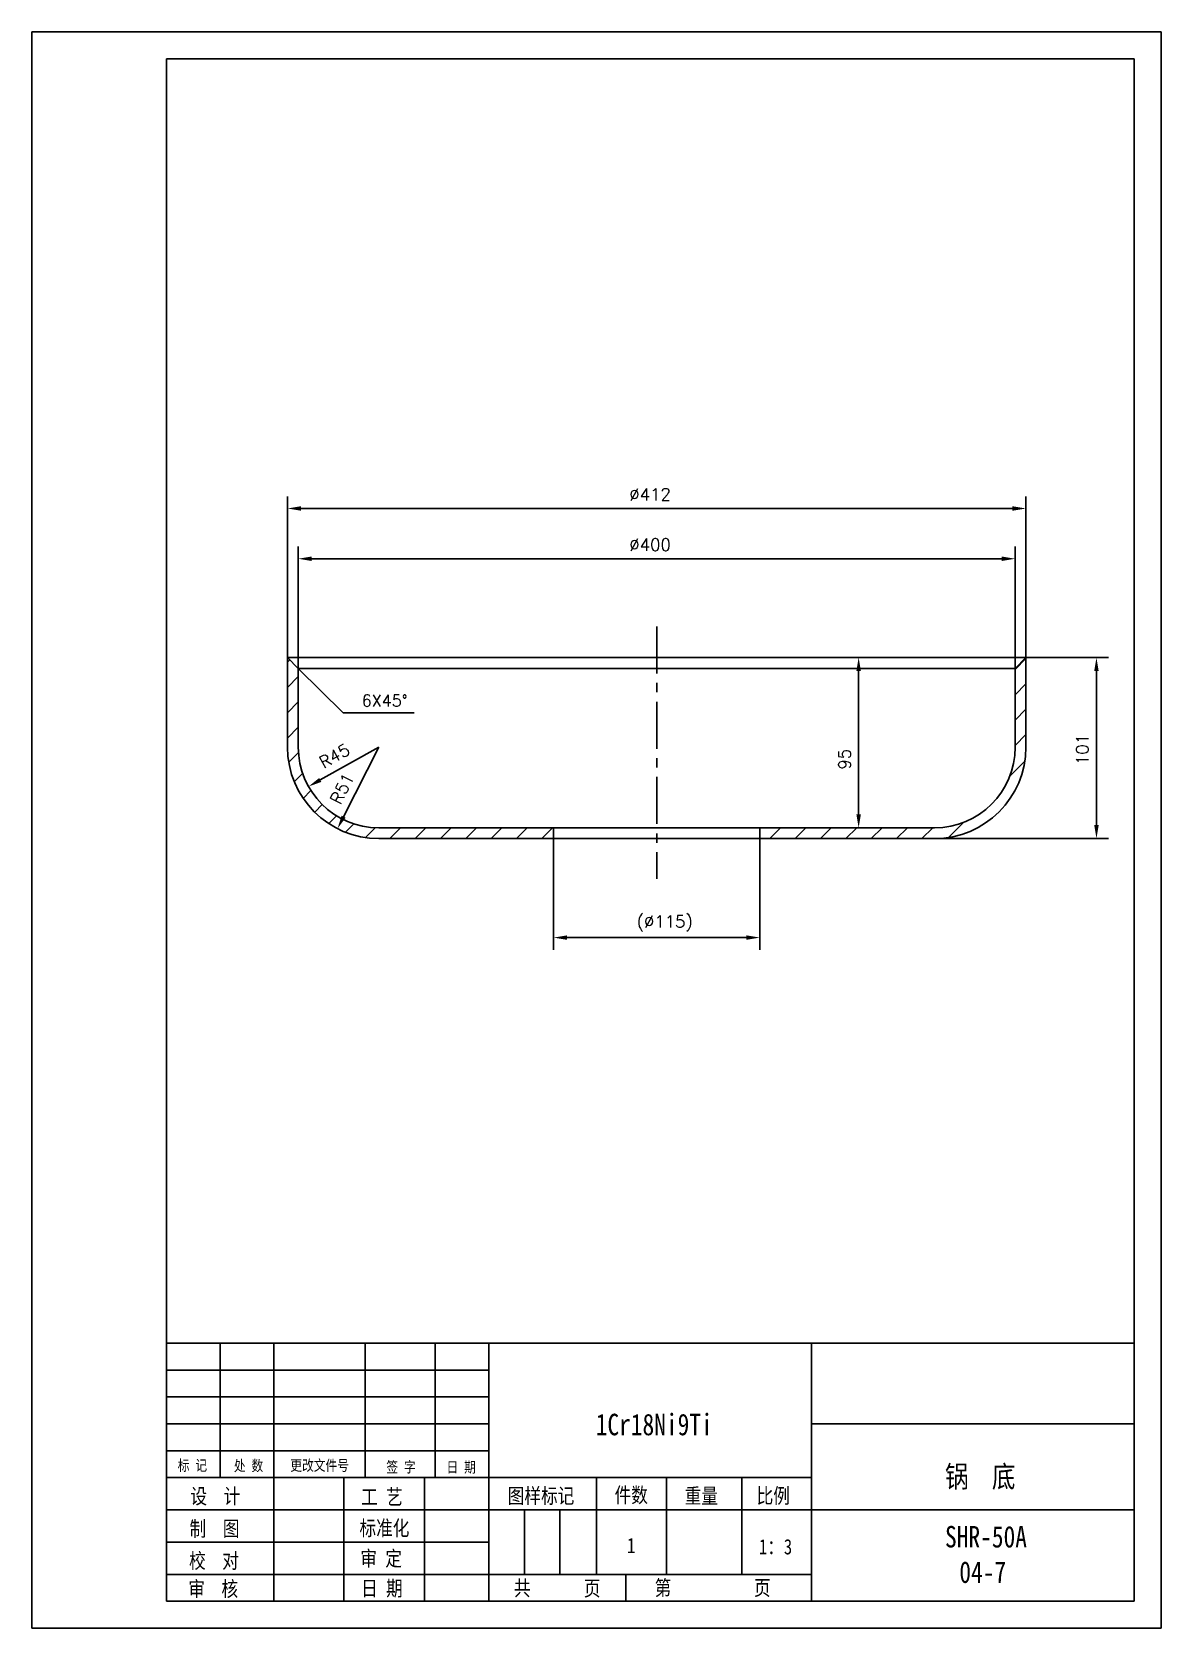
# Model space of a CAD drawing. Extents: x 345 to 975, y 132 to 1023.
import ezdxf

# ---------------------------------------------------------------- set-up
doc = ezdxf.new("R2010")
doc.units = 0
doc.header["$LTSCALE"] = 10.5
doc.header["$MEASUREMENT"] = 0
doc.linetypes.add('CENTER', pattern=[2, 1.25, -0.25, 0.25, -0.25])
doc.layers.get('0').update_dxf_attribs({"color": 2, "linetype": 'CONTINUOUS'})
doc.layers.get('DEFPOINTS').update_dxf_attribs({"linetype": 'CONTINUOUS'})
doc.layers.add('PART', color=3, linetype='CONTINUOUS')
doc.layers.add('SMPEN_THICK', color=7, linetype='CONTINUOUS')
doc.styles.add('HZDX', font='', dxfattribs={"width": 0.8, "height": 7.5})
doc.styles.get("Standard").update_dxf_attribs({"font": 'txt.shx', "height": 6.75, "bigfont": 'hzfs.shx'})
doc.styles.get('HZDX').set_extended_font_data('SimSun')
doc.dimstyles.get("Standard").update_dxf_attribs({"dimtxt": 0.18, "dimasz": 0.18, "dimexe": 0.18, "dimexo": 0.0625, "dimgap": 0.09, "dimtad": 0, "dimtih": 1, "dimtoh": 1, "dimdec": 4, "dimzin": 0, "dimdsep": 46, "dimtxsty": 'Standard', "dimcen": 0.09, "dimadec": 0, "dimazin": 0, "dimtfac": 1, "dimtdec": 4, "dimtofl": 0, "dimtmove": 0, "dimatfit": 3, "dimfxl": 1, "dimtolj": 1, "dimtzin": 0, "dimarcsym": 0})

# ---------------------------------------------------------------- blocks, each defined once
blk = doc.blocks.new('*D5')
at = {"color": 2, "linetype": 'ByBlock', "transparency": 16777216}
for p, q in [((636.29, 573.09), (636.29, 511.06)), ((751.29, 573.09), (751.29, 511.06)), ((643.79, 517.81), (743.79, 517.81))]:
    blk.add_line(p, q, dxfattribs=at)
for points in [[(643.79, 519.06), (643.79, 516.56), (636.29, 517.81)], [(743.79, 519.06), (743.79, 516.56), (751.29, 517.81)]]:
    blk.add_solid(points, dxfattribs=at)
at = {"layer": 'DEFPOINTS', "color": 0, "linetype": 'ByBlock', "transparency": 16777216}
for p in [(636.29, 573.09), (751.29, 573.09), (751.29, 517.81)]:
    blk.add_point(p, dxfattribs=at)
at = {"color": 2, "linetype": 'ByBlock', "transparency": 16777216, "insert": (698.25, 525.69), "char_height": 6.75, "attachment_point": 5}
blk.add_mtext('\\A1;(∅115)', dxfattribs=at)
blk = doc.blocks.new('*D6')
at = {"color": 2, "linetype": 'ByBlock', "transparency": 16777216}
for p, q in [((487.79, 668.09), (487.79, 758.09)), ((899.79, 668.09), (899.79, 758.09)), ((495.29, 751.34), (892.29, 751.34))]:
    blk.add_line(p, q, dxfattribs=at)
for points in [[(495.29, 752.59), (495.29, 750.09), (487.79, 751.34)], [(892.29, 752.59), (892.29, 750.09), (899.79, 751.34)]]:
    blk.add_solid(points, dxfattribs=at)
at = {"layer": 'DEFPOINTS', "color": 0, "linetype": 'ByBlock', "transparency": 16777216}
for p in [(899.79, 751.34), (487.79, 668.09), (899.79, 668.09)]:
    blk.add_point(p, dxfattribs=at)
at = {"color": 2, "linetype": 'ByBlock', "transparency": 16777216, "insert": (690.1, 759.21), "char_height": 6.75, "attachment_point": 5}
blk.add_mtext('\\A1;∅412', dxfattribs=at)
blk = doc.blocks.new('*D7')
at = {"color": 2, "linetype": 'ByBlock', "transparency": 16777216}
for p, q in [((493.79, 662.09), (493.79, 730.03)), ((886.29, 723.28), (501.29, 723.28)), ((893.79, 662.09), (893.79, 730.03))]:
    blk.add_line(p, q, dxfattribs=at)
for points in [[(501.29, 724.53), (501.29, 722.03), (493.79, 723.28)], [(886.29, 724.53), (886.29, 722.03), (893.79, 723.28)]]:
    blk.add_solid(points, dxfattribs=at)
at = {"layer": 'DEFPOINTS', "color": 0, "linetype": 'ByBlock', "transparency": 16777216}
for p in [(493.79, 723.28), (493.79, 662.09), (893.79, 662.09)]:
    blk.add_point(p, dxfattribs=at)
at = {"color": 2, "linetype": 'ByBlock', "transparency": 16777216, "insert": (690.1, 731.15), "char_height": 6.75, "attachment_point": 5}
blk.add_mtext('\\A1;∅400', dxfattribs=at)
blk = doc.blocks.new('*D8')
at = {"color": 2, "linetype": 'ByBlock', "transparency": 16777216}
for p, q in [((899.79, 674.09), (945.9, 674.09)), ((939.15, 666.59), (939.15, 580.59)), ((848.79, 573.09), (945.9, 573.09))]:
    blk.add_line(p, q, dxfattribs=at)
for points in [[(937.9, 666.59), (940.4, 666.59), (939.15, 674.09)], [(937.9, 580.59), (940.4, 580.59), (939.15, 573.09)]]:
    blk.add_solid(points, dxfattribs=at)
at = {"layer": 'DEFPOINTS', "color": 0, "linetype": 'ByBlock', "transparency": 16777216}
for p in [(899.79, 674.09), (848.79, 573.09), (939.15, 573.09)]:
    blk.add_point(p, dxfattribs=at)
at = {"color": 2, "linetype": 'ByBlock', "transparency": 16777216, "insert": (931.28, 622.81), "char_height": 6.75, "attachment_point": 5, "rotation": 90}
blk.add_mtext('\\A1;101', dxfattribs=at)
blk = doc.blocks.new('*D9')
at = {"color": 2, "linetype": 'ByBlock', "transparency": 16777216}
blk.add_line((538.79, 624.09), (506.05, 605.79), dxfattribs=at)
blk.add_solid([(505.44, 606.88), (506.66, 604.7), (499.5, 602.13)], dxfattribs=at)
at = {"layer": 'DEFPOINTS', "color": 0, "linetype": 'ByBlock', "transparency": 16777216}
for p in [(538.79, 624.09), (499.5, 602.13)]:
    blk.add_point(p, dxfattribs=at)
at = {"color": 2, "linetype": 'ByBlock', "transparency": 16777216, "insert": (513.99, 619.25), "char_height": 6.75, "attachment_point": 5, "rotation": 29.19739}
blk.add_mtext('\\A1;R45', dxfattribs=at)
blk = doc.blocks.new('*D10')
at = {"color": 2, "linetype": 'ByBlock', "transparency": 16777216}
blk.add_line((538.79, 624.09), (519.09, 585.3), dxfattribs=at)
blk.add_solid([(517.97, 585.87), (520.2, 584.74), (515.69, 578.61)], dxfattribs=at)
at = {"layer": 'DEFPOINTS', "color": 0, "linetype": 'ByBlock', "transparency": 16777216}
for p in [(538.79, 624.09), (515.69, 578.61)]:
    blk.add_point(p, dxfattribs=at)
at = {"color": 2, "linetype": 'ByBlock', "transparency": 16777216, "insert": (518.24, 601.03), "char_height": 6.75, "attachment_point": 5, "rotation": 63.07358}
blk.add_mtext('\\A1;R51', dxfattribs=at)
blk = doc.blocks.new('*D11')
at = {"color": 2, "linetype": 'ByBlock', "transparency": 16777216}
for p, q in [((893.79, 674.09), (799.71, 674.09)), ((806.46, 666.59), (806.46, 586.59)), ((848.79, 579.09), (799.71, 579.09))]:
    blk.add_line(p, q, dxfattribs=at)
for points in [[(805.21, 666.59), (807.71, 666.59), (806.46, 674.09)], [(805.21, 586.59), (807.71, 586.59), (806.46, 579.09)]]:
    blk.add_solid(points, dxfattribs=at)
at = {"layer": 'DEFPOINTS', "color": 0, "linetype": 'ByBlock', "transparency": 16777216}
for p in [(893.79, 674.09), (806.46, 579.09), (848.79, 579.09)]:
    blk.add_point(p, dxfattribs=at)
at = {"color": 2, "linetype": 'ByBlock', "transparency": 16777216, "insert": (798.59, 617.39), "char_height": 6.75, "attachment_point": 5, "rotation": 90}
blk.add_mtext('\\A1;95', dxfattribs=at)

msp = doc.modelspace()

# ---------------------------------------------------------------- hatches: boundary and pattern name
at = {"layer": 'SMPEN_THICK'}
h = msp.add_hatch(dxfattribs=at)
h.set_pattern_fill('ANSI31', color=256, scale=80, style=0)
h.paths.add_polyline_path([(538.78691, 579.08545, -0.414213562), (493.78691, 624.08545), (493.78691, 668.08545), (487.78691, 674.08545), (487.78691, 624.08545, 0.414213562), (538.78691, 573.08545), (636.28691, 573.08545), (636.28691, 579.08545)])
h.paths.add_polyline_path([(751.28691, 579.08545), (751.28691, 573.08545), (848.78691, 573.08545, 0.414213562), (899.78691, 624.08545), (899.78691, 674.08545), (893.78691, 668.08545), (893.78691, 624.08545, -0.414213562), (848.78691, 579.08545)])

# ---------------------------------------------------------------- linework, layer by layer
at = {"layer": 'PART', "color": 6, "linetype": 'Continuous'}
for p, q in [((345.19621, 1023.36814), (975.19621, 1023.36814)), ((975.19621, 1023.36814), (975.19621, 132.36814)), ((975.19621, 132.36814), (345.19621, 132.36814))]:
    msp.add_line(p, q, dxfattribs=at)
at = {"layer": 'PART', "linetype": 'Continuous'}
for p, q in [((450.19621, 291.36814), (450.19621, 216.36814)), ((480.19621, 291.36814), (480.19621, 147.36814)), ((531.19621, 291.36814), (531.19621, 216.36814)), ((570.19621, 291.36814), (570.19621, 216.36814)), ((600.19621, 291.36814), (600.19621, 147.36814)), ((780.19621, 291.36814), (780.19621, 147.36814)), ((960.19621, 246.36814), (780.19621, 246.36814)), ((519.19621, 216.36814), (519.19621, 147.36814)), ((564.19621, 216.36814), (564.19621, 147.36814)), ((660.19621, 216.36814), (660.19621, 162.36814)), ((699.19621, 216.36814), (699.19621, 162.36814)), ((741.19621, 216.36814), (741.19621, 162.36814)), ((619.99621, 198.36814), (619.99621, 162.36814)), ((639.79621, 198.36814), (639.79621, 162.36814)), ((960.19621, 198.36814), (780.19621, 198.36814)), ((676.62954, 162.36814), (676.62954, 147.36814))]:
    msp.add_line(p, q, dxfattribs=at)
at = {"layer": 'SMPEN_THICK', "color": 6}
msp.add_line((345.19621, 132.36814), (345.19621, 1023.36814), dxfattribs=at)
at = {"layer": 'SMPEN_THICK', "color": 4}
for p, q in [((420.19621, 1008.36814), (960.19621, 1008.36814)), ((420.19621, 291.36814), (420.19621, 1008.36814)), ((960.19621, 1008.36814), (960.19621, 147.36814)), ((487.78691, 674.08545), (487.78691, 624.08545)), ((487.78691, 674.08545), (487.78691, 674.08545)), ((487.78691, 674.08545), (493.78691, 668.08545)), ((487.78691, 674.08545), (899.78691, 674.08545)), ((893.78691, 668.08545), (899.78691, 674.08545)), ((899.78691, 674.08545), (899.78691, 624.08545)), ((899.78691, 674.08545), (899.78691, 674.08545)), ((493.78691, 668.08545), (493.78691, 624.08545)), ((493.78691, 668.08545), (893.78691, 668.08545)), ((893.78691, 668.08545), (893.78691, 624.08545)), ((538.78691, 579.08545), (848.78691, 579.08545)), ((538.78691, 573.08545), (848.78691, 573.08545)), ((636.28691, 579.08545), (636.28691, 573.08545)), ((751.28691, 579.08545), (751.28691, 573.08545)), ((420.19621, 291.36814), (420.19621, 147.36814)), ((960.19621, 291.36814), (420.19621, 291.36814)), ((960.19621, 147.36814), (420.19621, 147.36814))]:
    msp.add_line(p, q, dxfattribs=at)
at = {"layer": 'SMPEN_THICK', "linetype": 'CENTER', "ltscale": 2}
msp.add_line((693.78691, 691.48955), (693.78691, 550.5414), dxfattribs=at)
at = {"layer": 'SMPEN_THICK'}
for p, q in [((493.78691, 668.08545), (518.92527, 643.28881)), ((518.92527, 643.28881), (558.48562, 643.28881)), ((600.19621, 276.36814), (420.19621, 276.36814)), ((600.19621, 261.36814), (420.19621, 261.36814)), ((600.19621, 246.36814), (420.19621, 246.36814)), ((600.19621, 231.36814), (420.19621, 231.36814)), ((780.19621, 216.36814), (420.19621, 216.36814)), ((780.19621, 198.36814), (420.19621, 198.36814)), ((600.19621, 180.36814), (420.19621, 180.36814)), ((780.19621, 162.36814), (420.19621, 162.36814))]:
    msp.add_line(p, q, dxfattribs=at)
at = {"layer": 'SMPEN_THICK', "color": 4}
for centre, radius, start, end in [((538.78691, 624.08545), 51, 180, 270), ((538.78691, 624.08545), 45, 180, 270), ((848.78691, 624.08545), 51, 270, 0), ((848.78691, 624.08545), 45, 270, 360)]:
    msp.add_arc(centre, radius, start, end, dxfattribs=at)

# ---------------------------------------------------------------- texts
msp.add_text('6X45%%D', height=6.5).set_placement((529.21888, 646.88063))
at = {"layer": 'SMPEN_THICK', "style": 'HZDX', "width": 0.8}
for s, height, p in [('1Cr18Ni9Ti', 12, (659.75589, 240.00154)), ('标 记', 6, (426.54668, 220.17975)), ('处 数', 6, (457.87329, 219.9876)), ('更改文件号', 6, (489.34181, 220.18243)), ('签 字', 6, (542.93376, 219.27001)), ('日 期', 6, (576.50025, 219.20466)), ('锅  底', 12, (854.65816, 210.93982)), ('设  计', 8.505, (433.61611, 201.72529)), ('工 艺', 8.505, (528.84133, 201.33721)), ('图样标记', 8.505, (610.68738, 201.93213)), ('件数', 8.505, (670.30035, 202.37799)), ('重量', 8.505, (709.3936, 201.93343)), ('比例', 8.505, (749.55039, 201.98889)), ('制  图', 8.505, (433.17134, 183.62945)), ('标准化', 8.505, (527.95179, 183.96364)), ('SHR-50A', 12, (854.65816, 177.35504)), ('1', 8.505, (677.25997, 174.22855)), ('1：3', 8.505, (750.82663, 173.5238)), ('校  对', 8.505, (432.86572, 165.69298)), ('审 定', 8.505, (528.45205, 166.9786)), ('04-7', 12, (862.63815, 157.59929)), ('审  核', 8.505, (432.42095, 149.9944)), ('日 期', 8.505, (528.86008, 150.30856)), ('共', 8.505, (614.14625, 150.46446)), ('页', 8.505, (653.17018, 150.26991)), ('第', 8.505, (692.64918, 150.57538)), ('页', 8.505, (748.0452, 150.57538))]:
    msp.add_text(s, height=height, dxfattribs=at).set_placement(p)

# ---------------------------------------------------------------- dimensions: what is measured, and where the dimension line sits
at = {"layer": 'SMPEN_THICK'}
for base, p1, p2, picture, middle in [((899.78691, 757.33654), (487.78691, 674.08545), (899.78691, 674.08545), '*D6', (690.09639, 757.33654)), ((493.78691, 729.27718), (893.78691, 668.08545), (493.78691, 668.08545), '*D7', (690.09639, 729.27718))]:
    dim = msp.add_linear_dim(base=base, p1=p1, p2=p2, text='%%c<>', dimstyle='Standard', override={"dimscale": 3, "dimtxt": 5, "dimasz": 2.5, "dimexe": 2.25, "dimexo": 0, "dimgap": 1.5, "dimtad": 1, "dimtih": 0, "dimtoh": 0, "dimzin": 8, "dimclrd": 2, "dimclre": 2, "dimclrt": 2, "dimtm": 0.115, "dimtfac": 0.66667, "dimtofl": 1, "dimatfit": 1, "dimtvp": 5, "dimtzin": 8}, dxfattribs=at)
    dim.commit()
    dim.dimension.update_dxf_attribs({"geometry": picture, "text_midpoint": middle, "dimtype": 160, "insert": (0, 6)})
for base, p1, p2, picture, middle in [((806.46033, 579.08545), (893.78691, 674.08545), (848.78691, 579.08545), '*D11', (806.46033, 617.38524)), ((939.15488, 573.08545), (899.78691, 674.08545), (848.78691, 573.08545), '*D8', (939.15488, 622.80656))]:
    dim = msp.add_linear_dim(base=base, p1=p1, p2=p2, angle=90, dimstyle='Standard', override={"dimscale": 3, "dimtxt": 5, "dimasz": 2.5, "dimexe": 2.25, "dimexo": 0, "dimgap": 1.5, "dimtad": 1, "dimtih": 0, "dimtoh": 0, "dimzin": 8, "dimclrd": 2, "dimclre": 2, "dimclrt": 2, "dimtm": 0.115, "dimtfac": 0.66667, "dimtofl": 1, "dimatfit": 1, "dimtvp": 5, "dimtzin": 8}, dxfattribs=at)
    dim.commit()
    dim.dimension.update_dxf_attribs({"geometry": picture, "text_midpoint": middle, "dimtype": 160})
for mpoint, picture, middle in [((499.50442, 602.13355), '*D9', (517.83625, 612.37777)), ((515.69178, 578.61442), '*D10', (525.26495, 597.46262))]:
    dim = msp.add_radius_dim(center=(538.78691, 624.08545), mpoint=mpoint, dimstyle='Standard', override={"dimscale": 3, "dimtxt": 5, "dimasz": 2.5, "dimexe": 2.25, "dimexo": 0, "dimgap": 1.5, "dimtad": 1, "dimtih": 0, "dimtoh": 0, "dimzin": 8, "dimclrd": 2, "dimclre": 2, "dimclrt": 2, "dimtm": 0.115, "dimtfac": 0.66667, "dimtofl": 1, "dimatfit": 1, "dimtvp": 5, "dimtzin": 8}, dxfattribs=at)
    dim.commit()
    dim.dimension.update_dxf_attribs({"geometry": picture, "text_midpoint": middle, "dimtype": 164})
dim = msp.add_linear_dim(base=(751.28691, 517.81024), p1=(636.28691, 573.08545), p2=(751.28691, 573.08545), text='(%%c<>)', dimstyle='Standard', override={"dimscale": 3, "dimtxt": 5, "dimasz": 2.5, "dimexe": 2.25, "dimexo": 0, "dimgap": 1.5, "dimtad": 1, "dimtih": 0, "dimtoh": 0, "dimzin": 8, "dimclrd": 2, "dimclre": 2, "dimclrt": 2, "dimtm": 0.115, "dimtfac": 0.66667, "dimtofl": 1, "dimatfit": 1, "dimtvp": 5, "dimtzin": 8}, dxfattribs=at)
dim.commit()
dim.dimension.update_dxf_attribs({"geometry": '*D5', "text_midpoint": (698.24739, 517.81024), "dimtype": 160})

doc.saveas('drawing.dxf')
